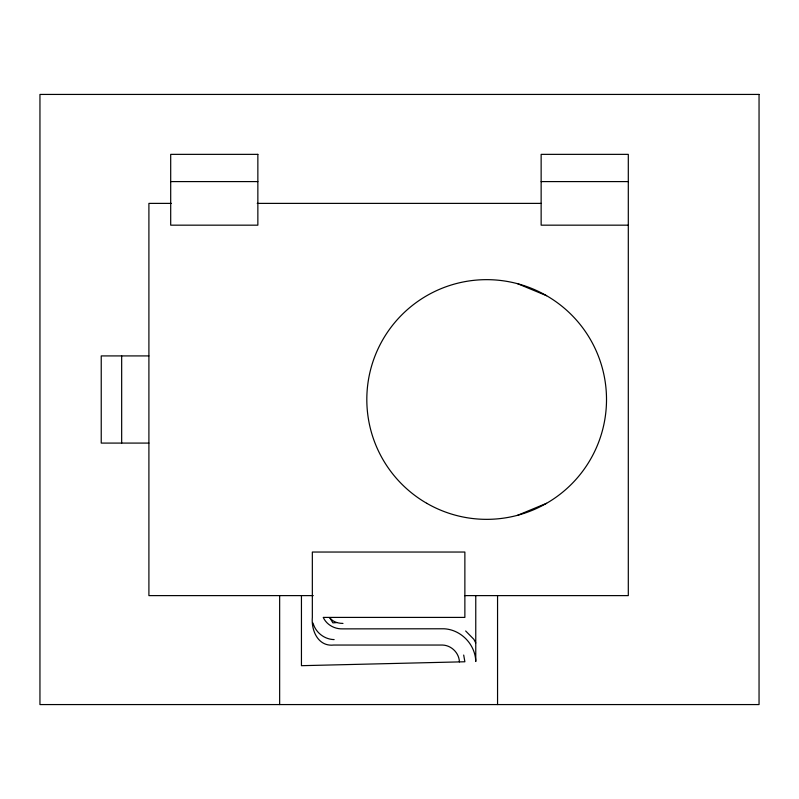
<?xml version="1.0" encoding="UTF-8"?>
<svg xmlns="http://www.w3.org/2000/svg" width="799" height="799" viewBox="0 0 799 799"><rect width="100%" height="100%" fill="white"/><g stroke="black" fill="none" stroke-linecap="round" stroke-linejoin="round"><path stroke-width="1.2" d="M475.765 595.615L475.765 661.512C475.355 644.533 461.123 629.672 444.124 628.783L342.631 628.873C334.571 629.143 326.661 624.808 323.235 617.407L464.868 617.407L464.868 552.039L312.339 552.039L312.339 617.407C311.141 630.581 318.172 646.82 333.732 645.043L442.556 645.043C451.505 645.372 459.085 652.963 459.425 661.902M517.682 515.265L546.586 503.29M336.589 622.601L332.873 622.86L329.707 617.607C332.744 621.892 337.947 623.39 342.981 623.43M170.696 181.593L257.857 181.593M541.143 181.593L628.304 181.593M171.316 203.385L148.904 203.385L148.904 595.615L313.268 595.615M257.238 203.385L541.143 203.385M628.304 225.168L541.143 225.168L541.143 154.357L628.304 154.357L628.304 595.615L464.559 595.615M148.904 355.915L101.233 355.915L101.233 443.085L148.904 443.085M334.132 639.59C324.424 639.4 315.575 632.468 313.058 623.09M517.682 283.735L546.586 295.71M465.657 630.97L473.897 639.35L475.765 642.985M463.69 655.05L464.878 661.772L301.443 665.687L301.443 595.615M497.557 595.615L497.557 704.568M279.65 595.615L279.65 704.568M121.668 355.915L121.668 443.085M759.05 94.432L39.95 94.432L39.95 704.568L759.05 704.568L759.05 94.432M257.857 154.357L170.696 154.357L170.696 225.168L257.857 225.168L257.857 154.357M426.736 503.29A119.85 119.85 0 0 0 606.511 399.5A119.85 119.85 0 0 0 426.736 295.71A119.85 119.85 0 0 0 426.736 503.29"/></g></svg>
